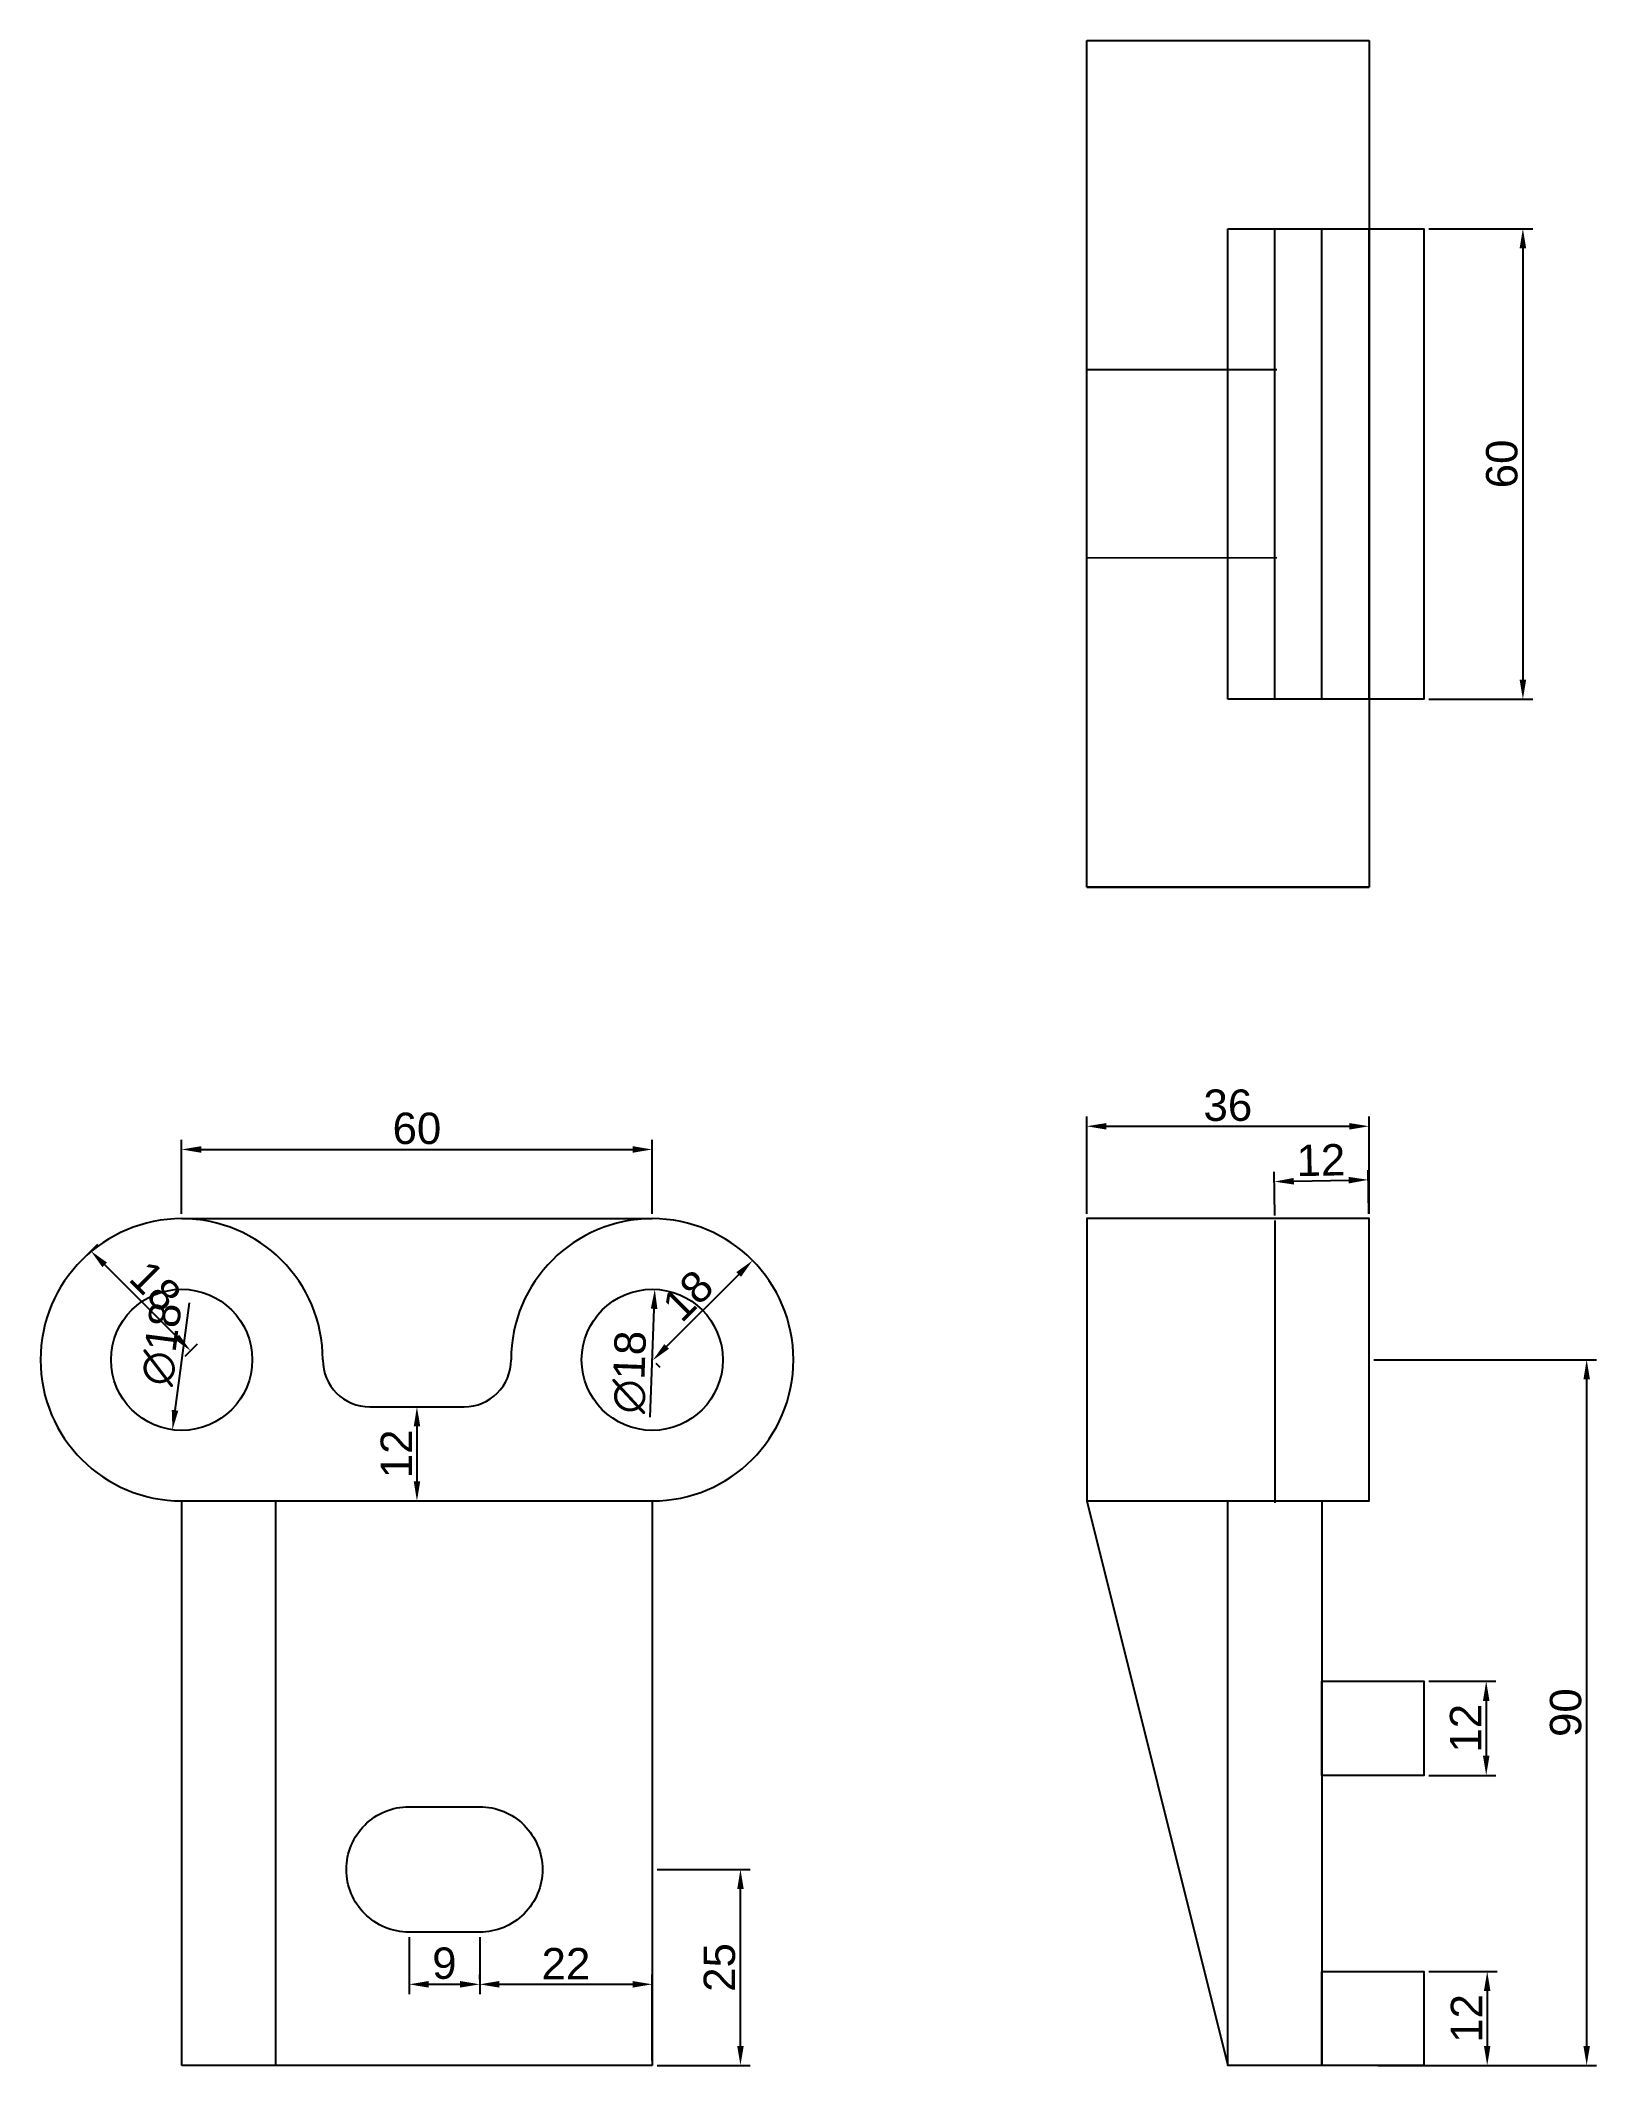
# Model space of a CAD drawing. Header units: millimetres. Extents: x 2507 to 2705, y 2173 to 2431.
import ezdxf

# ---------------------------------------------------------------- set-up
doc = ezdxf.new("R2010")
doc.units = ezdxf.units.MM
doc.styles.get("Standard").update_dxf_attribs({"font": 'arial.ttf'})
doc.dimstyles.new('ISO-25', dxfattribs={"dimtxt": 4, "dimasz": 2.5, "dimexe": 1.25, "dimexo": 0.625, "dimtad": 1, "dimtxsty": 'Standard', "dimcen": 2.5, "dimclrd": 3, "dimclre": 3, "dimclrt": 3, "dimadec": 0, "dimazin": 0, "dimtfac": 1, "dimtmove": 0, "dimatfit": 3, "dimfxl": 1, "dimarcsym": 0})

# ---------------------------------------------------------------- blocks, each defined once
blk = doc.blocks.new('*D1')
at = {"color": 3, "lineweight": -2, "transparency": 16777216}
for p, q in [((2525.05, 2281.82), (2525.05, 2291.27)), ((2585.05, 2281.82), (2585.05, 2291.27)), ((2527.55, 2290.02), (2582.55, 2290.02))]:
    blk.add_line(p, q, dxfattribs=at)
at = {"color": 3, "transparency": 16777216}
for points in [[(2527.55, 2290.44), (2527.55, 2289.6), (2525.05, 2290.02)], [(2582.55, 2290.44), (2582.55, 2289.6), (2585.05, 2290.02)]]:
    blk.add_solid(points, dxfattribs=at)
at = {"layer": 'Defpoints', "color": 0, "transparency": 16777216}
for p in [(2585.05, 2290.02), (2525.05, 2281.2), (2585.05, 2281.2)]:
    blk.add_point(p, dxfattribs=at)
at = {"color": 3, "transparency": 16777216, "insert": (2555.05, 2292.69), "char_height": 4, "attachment_point": 5}
blk.add_mtext('60', dxfattribs=at)
blk = doc.blocks.new('*D2')
at = {"color": 3, "lineweight": -2, "transparency": 16777216}
for p, q in [((2512.77, 2276.37), (2514.35, 2277.95)), ((2524.43, 2266.11), (2515.24, 2275.3)), ((2525.5, 2263.64), (2527.08, 2265.23))]:
    blk.add_line(p, q, dxfattribs=at)
at = {"color": 3, "transparency": 16777216}
for points in [[(2515.53, 2275.6), (2514.94, 2275.01), (2513.47, 2277.07)], [(2524.73, 2266.4), (2524.14, 2265.81), (2526.2, 2264.34)]]:
    blk.add_solid(points, dxfattribs=at)
at = {"layer": 'Defpoints', "color": 0, "transparency": 16777216}
for p in [(2512.33, 2275.92), (2513.47, 2277.07), (2525.05, 2263.2)]:
    blk.add_point(p, dxfattribs=at)
at = {"color": 3, "transparency": 16777216, "insert": (2521.72, 2272.59), "char_height": 4, "attachment_point": 5, "rotation": 315}
blk.add_mtext('18', dxfattribs=at)
blk = doc.blocks.new('*D3')
at = {"color": 3, "lineweight": -2, "transparency": 16777216}
blk.add_line((2526.01, 2270.47), (2524.2, 2256.75), dxfattribs=at)
at = {"color": 3, "transparency": 16777216}
blk.add_solid([(2523.79, 2256.81), (2524.62, 2256.7), (2523.88, 2254.27)], dxfattribs=at)
at = {"layer": 'Defpoints', "color": 0, "transparency": 16777216}
for p in [(2526.23, 2272.12), (2523.88, 2254.27)]:
    blk.add_point(p, dxfattribs=at)
at = {"color": 3, "transparency": 16777216, "insert": (2522.52, 2265.21), "char_height": 4, "attachment_point": 5, "rotation": 82.4848}
blk.add_mtext('∅18', dxfattribs=at)
blk = doc.blocks.new('*D4')
at = {"color": 3, "lineweight": -2, "transparency": 16777216}
for p, q in [((2598.22, 2275.48), (2598.73, 2274.97)), ((2586.89, 2264.9), (2596.08, 2274.09)), ((2585.5, 2262.75), (2586.01, 2262.24))]:
    blk.add_line(p, q, dxfattribs=at)
at = {"color": 3, "transparency": 16777216}
for points in [[(2595.79, 2274.38), (2596.38, 2273.79), (2597.85, 2275.86)], [(2586.59, 2265.19), (2587.18, 2264.6), (2585.12, 2263.13)]]:
    blk.add_solid(points, dxfattribs=at)
at = {"layer": 'Defpoints', "color": 0, "transparency": 16777216}
for p in [(2597.78, 2275.92), (2597.85, 2275.86), (2585.05, 2263.2)]:
    blk.add_point(p, dxfattribs=at)
at = {"color": 3, "transparency": 16777216, "insert": (2589.6, 2271.38), "char_height": 4, "attachment_point": 5, "rotation": 45}
blk.add_mtext('18', dxfattribs=at)
blk = doc.blocks.new('*D5')
at = {"color": 3, "lineweight": -2, "transparency": 16777216}
blk.add_line((2584.79, 2255.86), (2585.29, 2269.69), dxfattribs=at)
at = {"color": 3, "transparency": 16777216}
blk.add_solid([(2584.87, 2269.71), (2585.71, 2269.68), (2585.38, 2272.19)], dxfattribs=at)
at = {"layer": 'Defpoints', "color": 0, "transparency": 16777216}
for p in [(2585.38, 2272.19), (2584.73, 2254.2)]:
    blk.add_point(p, dxfattribs=at)
at = {"color": 3, "transparency": 16777216, "insert": (2582.22, 2261.63), "char_height": 4, "attachment_point": 5, "rotation": 87.9218}
blk.add_mtext('∅18', dxfattribs=at)
blk = doc.blocks.new('*D6')
at = {"color": 3, "lineweight": -2, "transparency": 16777216}
for p, q in [((2555.68, 2257.2), (2556.3, 2257.2)), ((2555.05, 2254.7), (2555.05, 2247.7)), ((2555.68, 2245.2), (2556.3, 2245.2))]:
    blk.add_line(p, q, dxfattribs=at)
at = {"color": 3, "transparency": 16777216}
for points in [[(2554.64, 2254.7), (2555.47, 2254.7), (2555.05, 2257.2)], [(2554.64, 2247.7), (2555.47, 2247.7), (2555.05, 2245.2)]]:
    blk.add_solid(points, dxfattribs=at)
at = {"layer": 'Defpoints', "color": 0, "transparency": 16777216}
for p in [(2555.05, 2257.2), (2555.05, 2245.2), (2555.05, 2245.2)]:
    blk.add_point(p, dxfattribs=at)
at = {"color": 3, "transparency": 16777216, "insert": (2552.42, 2251.2), "char_height": 4, "attachment_point": 5, "rotation": 90}
blk.add_mtext('12', dxfattribs=at)
blk = doc.blocks.new('*D7')
at = {"color": 3, "lineweight": -2, "transparency": 16777216}
for p, q in [((2554.05, 2189.57), (2554.05, 2182.3)), ((2563.05, 2189.57), (2563.05, 2182.3)), ((2556.55, 2183.55), (2560.55, 2183.55))]:
    blk.add_line(p, q, dxfattribs=at)
at = {"color": 3, "transparency": 16777216}
for points in [[(2556.55, 2183.97), (2556.55, 2183.13), (2554.05, 2183.55)], [(2560.55, 2183.97), (2560.55, 2183.13), (2563.05, 2183.55)]]:
    blk.add_solid(points, dxfattribs=at)
at = {"layer": 'Defpoints', "color": 0, "transparency": 16777216}
for p in [(2554.05, 2190.2), (2563.05, 2190.2), (2563.05, 2183.55)]:
    blk.add_point(p, dxfattribs=at)
at = {"color": 3, "transparency": 16777216, "insert": (2558.55, 2186.22), "char_height": 4, "attachment_point": 5}
blk.add_mtext('9', dxfattribs=at)
blk = doc.blocks.new('*D8')
at = {"color": 3, "lineweight": -2, "transparency": 16777216}
for p, q in [((2563.05, 2184.17), (2563.05, 2184.8)), ((2565.55, 2183.55), (2582.55, 2183.55)), ((2585.05, 2173.82), (2585.05, 2184.8))]:
    blk.add_line(p, q, dxfattribs=at)
at = {"color": 3, "transparency": 16777216}
for points in [[(2565.55, 2183.97), (2565.55, 2183.13), (2563.05, 2183.55)], [(2582.55, 2183.97), (2582.55, 2183.13), (2585.05, 2183.55)]]:
    blk.add_solid(points, dxfattribs=at)
at = {"layer": 'Defpoints', "color": 0, "transparency": 16777216}
for p in [(2563.05, 2183.55), (2585.05, 2183.55), (2585.05, 2173.2)]:
    blk.add_point(p, dxfattribs=at)
at = {"color": 3, "transparency": 16777216, "insert": (2574.05, 2186.18), "char_height": 4, "attachment_point": 5}
blk.add_mtext('22', dxfattribs=at)
blk = doc.blocks.new('*D9')
at = {"color": 3, "lineweight": -2, "transparency": 16777216}
for p, q in [((2585.68, 2198.2), (2597.55, 2198.2)), ((2596.3, 2175.7), (2596.3, 2195.7)), ((2585.68, 2173.2), (2597.55, 2173.2))]:
    blk.add_line(p, q, dxfattribs=at)
at = {"color": 3, "transparency": 16777216}
for points in [[(2595.89, 2195.7), (2596.72, 2195.7), (2596.3, 2198.2)], [(2595.89, 2175.7), (2596.72, 2175.7), (2596.3, 2173.2)]]:
    blk.add_solid(points, dxfattribs=at)
at = {"layer": 'Defpoints', "color": 0, "transparency": 16777216}
for p in [(2585.05, 2198.2), (2596.3, 2198.2), (2585.05, 2173.2)]:
    blk.add_point(p, dxfattribs=at)
at = {"color": 3, "transparency": 16777216, "insert": (2593.64, 2185.7), "char_height": 4, "attachment_point": 5, "rotation": 90}
blk.add_mtext('25', dxfattribs=at)
blk = doc.blocks.new('*D10')
at = {"color": 3, "lineweight": -2, "transparency": 16777216}
for p, q in [((2640.45, 2281.82), (2640.45, 2294.23)), ((2676.45, 2281.82), (2676.45, 2294.23)), ((2642.95, 2292.98), (2673.95, 2292.98))]:
    blk.add_line(p, q, dxfattribs=at)
at = {"color": 3, "transparency": 16777216}
for points in [[(2642.95, 2293.39), (2642.95, 2292.56), (2640.45, 2292.98)], [(2673.95, 2293.39), (2673.95, 2292.56), (2676.45, 2292.98)]]:
    blk.add_solid(points, dxfattribs=at)
at = {"layer": 'Defpoints', "color": 0, "transparency": 16777216}
for p in [(2676.45, 2292.98), (2640.45, 2281.2), (2676.45, 2281.2)]:
    blk.add_point(p, dxfattribs=at)
at = {"color": 3, "transparency": 16777216, "insert": (2658.45, 2295.64), "char_height": 4, "attachment_point": 5}
blk.add_mtext('36', dxfattribs=at)
blk = doc.blocks.new('*D11')
at = {"color": 3, "lineweight": -2, "transparency": 16777216}
for p, q in [((2664.44, 2281.6), (2664.34, 2287.17)), ((2666.86, 2285.97), (2673.86, 2286.1)), ((2676.44, 2281.82), (2676.34, 2287.4))]:
    blk.add_line(p, q, dxfattribs=at)
at = {"color": 3, "transparency": 16777216}
for points in [[(2666.85, 2286.39), (2666.87, 2285.55), (2664.36, 2285.92)], [(2673.85, 2286.52), (2673.87, 2285.69), (2676.36, 2286.15)]]:
    blk.add_solid(points, dxfattribs=at)
at = {"layer": 'Defpoints', "color": 0, "transparency": 16777216}
for p in [(2676.36, 2286.15), (2664.45, 2280.97), (2676.45, 2281.2)]:
    blk.add_point(p, dxfattribs=at)
at = {"color": 3, "transparency": 16777216, "insert": (2670.31, 2288.67), "char_height": 4, "attachment_point": 5, "rotation": 1.0733}
blk.add_mtext('12', dxfattribs=at)
blk = doc.blocks.new('*D12')
at = {"color": 3, "lineweight": -2, "transparency": 16777216}
for p, q in [((2677.08, 2263.2), (2705.45, 2263.2)), ((2704.2, 2260.7), (2704.2, 2175.7)), ((2677.58, 2173.2), (2705.45, 2173.2))]:
    blk.add_line(p, q, dxfattribs=at)
at = {"color": 3, "transparency": 16777216}
for points in [[(2703.79, 2260.7), (2704.62, 2260.7), (2704.2, 2263.2)], [(2703.79, 2175.7), (2704.62, 2175.7), (2704.2, 2173.2)]]:
    blk.add_solid(points, dxfattribs=at)
at = {"layer": 'Defpoints', "color": 0, "transparency": 16777216}
for p in [(2676.45, 2263.2), (2676.95, 2173.2), (2704.2, 2173.2)]:
    blk.add_point(p, dxfattribs=at)
at = {"color": 3, "transparency": 16777216, "insert": (2701.54, 2218.2), "char_height": 4, "attachment_point": 5, "rotation": 90}
blk.add_mtext('90', dxfattribs=at)
blk = doc.blocks.new('*D13')
at = {"color": 3, "lineweight": -2, "transparency": 16777216}
for p, q in [((2684.08, 2222.2), (2692.64, 2222.2)), ((2691.39, 2219.7), (2691.39, 2212.7)), ((2684.08, 2210.2), (2692.64, 2210.2))]:
    blk.add_line(p, q, dxfattribs=at)
at = {"color": 3, "transparency": 16777216}
for points in [[(2690.98, 2219.7), (2691.81, 2219.7), (2691.39, 2222.2)], [(2690.98, 2212.7), (2691.81, 2212.7), (2691.39, 2210.2)]]:
    blk.add_solid(points, dxfattribs=at)
at = {"layer": 'Defpoints', "color": 0, "transparency": 16777216}
for p in [(2683.45, 2222.2), (2683.45, 2210.2), (2691.39, 2210.2)]:
    blk.add_point(p, dxfattribs=at)
at = {"color": 3, "transparency": 16777216, "insert": (2688.76, 2216.2), "char_height": 4, "attachment_point": 5, "rotation": 90}
blk.add_mtext('12', dxfattribs=at)
blk = doc.blocks.new('*D14')
at = {"color": 3, "lineweight": -2, "transparency": 16777216}
for p, q in [((2684.08, 2185.2), (2692.77, 2185.2)), ((2691.52, 2182.7), (2691.52, 2175.7)), ((2684.08, 2173.2), (2692.77, 2173.2))]:
    blk.add_line(p, q, dxfattribs=at)
at = {"color": 3, "transparency": 16777216}
for points in [[(2691.1, 2182.7), (2691.93, 2182.7), (2691.52, 2185.2)], [(2691.1, 2175.7), (2691.93, 2175.7), (2691.52, 2173.2)]]:
    blk.add_solid(points, dxfattribs=at)
at = {"layer": 'Defpoints', "color": 0, "transparency": 16777216}
for p in [(2683.45, 2185.2), (2683.45, 2173.2), (2691.52, 2173.2)]:
    blk.add_point(p, dxfattribs=at)
at = {"color": 3, "transparency": 16777216, "insert": (2688.88, 2179.2), "char_height": 4, "attachment_point": 5, "rotation": 90}
blk.add_mtext('12', dxfattribs=at)
blk = doc.blocks.new('*D15')
at = {"color": 3, "lineweight": -2, "transparency": 16777216}
for p, q in [((2684.08, 2407.45), (2697.32, 2407.45)), ((2696.07, 2404.95), (2696.07, 2349.95)), ((2684.08, 2347.45), (2697.32, 2347.45))]:
    blk.add_line(p, q, dxfattribs=at)
at = {"color": 3, "transparency": 16777216}
for points in [[(2695.65, 2404.95), (2696.49, 2404.95), (2696.07, 2407.45)], [(2695.65, 2349.95), (2696.49, 2349.95), (2696.07, 2347.45)]]:
    blk.add_solid(points, dxfattribs=at)
at = {"layer": 'Defpoints', "color": 0, "transparency": 16777216}
for p in [(2683.45, 2407.45), (2683.45, 2347.45), (2696.07, 2347.45)]:
    blk.add_point(p, dxfattribs=at)
at = {"color": 3, "transparency": 16777216, "insert": (2693.4, 2377.45), "char_height": 4, "attachment_point": 5, "rotation": 90}
blk.add_mtext('60', dxfattribs=at)

msp = doc.modelspace()

# ---------------------------------------------------------------- linework, layer by layer
for p, q in [((2640.451, 2431.452), (2676.451, 2431.452)), ((2640.451, 2323.452), (2640.451, 2431.452)), ((2676.451, 2431.452), (2676.451, 2323.452)), ((2658.451, 2347.452), (2658.451, 2407.452)), ((2658.451, 2407.452), (2670.451, 2407.452)), ((2664.451, 2407.452), (2676.451, 2407.452)), ((2664.451, 2347.452), (2664.451, 2407.452)), ((2664.451, 2407.452), (2676.451, 2407.452)), ((2670.451, 2347.452), (2670.451, 2407.452)), ((2676.451, 2407.452), (2676.451, 2347.452)), ((2664.699, 2389.465), (2640.451, 2389.452)), ((2664.699, 2365.465), (2640.451, 2365.452)), ((2670.451, 2347.452), (2658.451, 2347.452)), ((2676.451, 2347.452), (2664.451, 2347.452)), ((2676.451, 2323.452), (2640.451, 2323.452)), ((2640.451, 2323.452), (2676.451, 2323.452)), ((2525.053, 2281.196), (2585.053, 2281.196)), ((2664.453, 2280.971), (2664.453, 2244.971)), ((2549.053, 2257.196), (2561.053, 2257.196)), ((2525.053, 2245.196), (2585.053, 2245.196)), ((2525.053, 2173.196), (2525.053, 2245.196)), ((2537.053, 2173.196), (2537.053, 2245.196)), ((2585.053, 2245.196), (2585.053, 2173.196)), ((2585.053, 2173.196), (2525.053, 2173.196))]:
    msp.add_line(p, q)
for points in [[(2676.451, 2407.452), (2683.451, 2407.452), (2683.451, 2347.452), (2676.451, 2347.452)], [(2658.451, 2245.196), (2670.451, 2245.196), (2670.451, 2173.196), (2658.451, 2173.196)], [(2670.451, 2222.196), (2683.451, 2222.196), (2683.451, 2210.196), (2670.451, 2210.196)], [(2670.451, 2185.196), (2683.451, 2185.196), (2683.451, 2173.196), (2670.451, 2173.196)]]:
    msp.add_lwpolyline(points, close=True)
msp.add_lwpolyline([(2640.451, 2245.196), (2676.451, 2245.196), (2676.451, 2281.196), (2640.451, 2281.196), (2640.451, 2245.196), (2658.451, 2173.196)])
msp.add_lwpolyline([(2554.053, 2206.196), (2563.053, 2206.196, -0.4142136), (2571.053, 2198.196), (2571.053, 2198.196, -0.4142136), (2563.053, 2190.196), (2554.053, 2190.196, -0.4142136), (2546.053, 2198.196), (2546.053, 2198.196, -0.4142136)], format="xyb", close=True)
for centre in [(2525.053, 2263.196), (2585.053, 2263.196)]:
    msp.add_circle(centre, 9)
for centre, radius, start, end in [((2525.053, 2263.196), 18, 0, 270), ((2585.053, 2263.196), 18, 270, 180), ((2549.053, 2263.196), 6, 180, 270), ((2561.053, 2263.196), 6, 270, 0)]:
    msp.add_arc(centre, radius, start, end)

# ---------------------------------------------------------------- dimensions: what is measured, and where the dimension line sits
at = {"color": 114, "true_color": 0x139b48}
for base, p1, p2, picture, middle in [((2696.07, 2347.452), (2683.451, 2407.452), (2683.451, 2347.452), '*D15', (2693.403, 2377.452)), ((2704.204, 2173.196), (2676.451, 2263.196), (2676.951, 2173.196), '*D12', (2701.537, 2218.196)), ((2555.053, 2245.196), (2555.053, 2257.196), (2555.053, 2245.196), '*D6', (2552.42, 2251.196)), ((2691.393, 2210.196), (2683.451, 2222.196), (2683.451, 2210.196), '*D13', (2688.76, 2216.196)), ((2596.302, 2198.196), (2585.053, 2173.196), (2585.053, 2198.196), '*D9', (2593.635, 2185.696)), ((2691.515, 2173.196), (2683.451, 2185.196), (2683.451, 2173.196), '*D14', (2688.882, 2179.196))]:
    dim = msp.add_linear_dim(base=base, p1=p1, p2=p2, angle=90, dimstyle='ISO-25', dxfattribs=at)
    dim.commit()
    dim.dimension.update_dxf_attribs({"geometry": picture, "text_midpoint": middle})
for base, p1, p2, picture, middle in [((2676.451, 2292.975), (2640.451, 2281.196), (2676.451, 2281.196), '*D10', (2658.451, 2295.644)), ((2585.053, 2290.02), (2525.053, 2281.196), (2585.053, 2281.196), '*D1', (2555.053, 2292.687)), ((2563.053, 2183.55), (2554.053, 2190.196), (2563.053, 2190.196), '*D7', (2558.553, 2186.217)), ((2585.053, 2183.55), (2563.053, 2183.55), (2585.053, 2173.196), '*D8', (2574.053, 2186.183))]:
    dim = msp.add_linear_dim(base=base, p1=p1, p2=p2, dimstyle='ISO-25', dxfattribs=at)
    dim.commit()
    dim.dimension.update_dxf_attribs({"geometry": picture, "text_midpoint": middle})
for p1, p2, distance, picture, middle in [((2664.453, 2280.971), (2676.451, 2281.196), 4.955, '*D11', (2670.31, 2288.67)), ((2525.053, 2263.196), (2512.325, 2275.924), -1.62, '*D2', (2521.721, 2272.592)), ((2585.053, 2263.196), (2597.781, 2275.924), -0.096, '*D4', (2589.599, 2271.378))]:
    dim = msp.add_aligned_dim(p1=p1, p2=p2, distance=distance, dimstyle='ISO-25', dxfattribs=at)
    dim.commit()
    dim.dimension.update_dxf_attribs({"geometry": picture, "text_midpoint": middle})
for p1, p2, picture, middle in [((2526.23, 2272.118), (2523.876, 2254.273), '*D3', (2525.272, 2264.851)), ((2584.727, 2254.202), (2585.379, 2272.19), '*D5', (2584.993, 2261.527))]:
    dim = msp.add_diameter_dim_2p(p1=p1, p2=p2, dimstyle='ISO-25', dxfattribs=at)
    dim.commit()
    dim.dimension.update_dxf_attribs({"geometry": picture, "text_midpoint": middle, "dimtype": 163})

doc.saveas('drawing.dxf')
